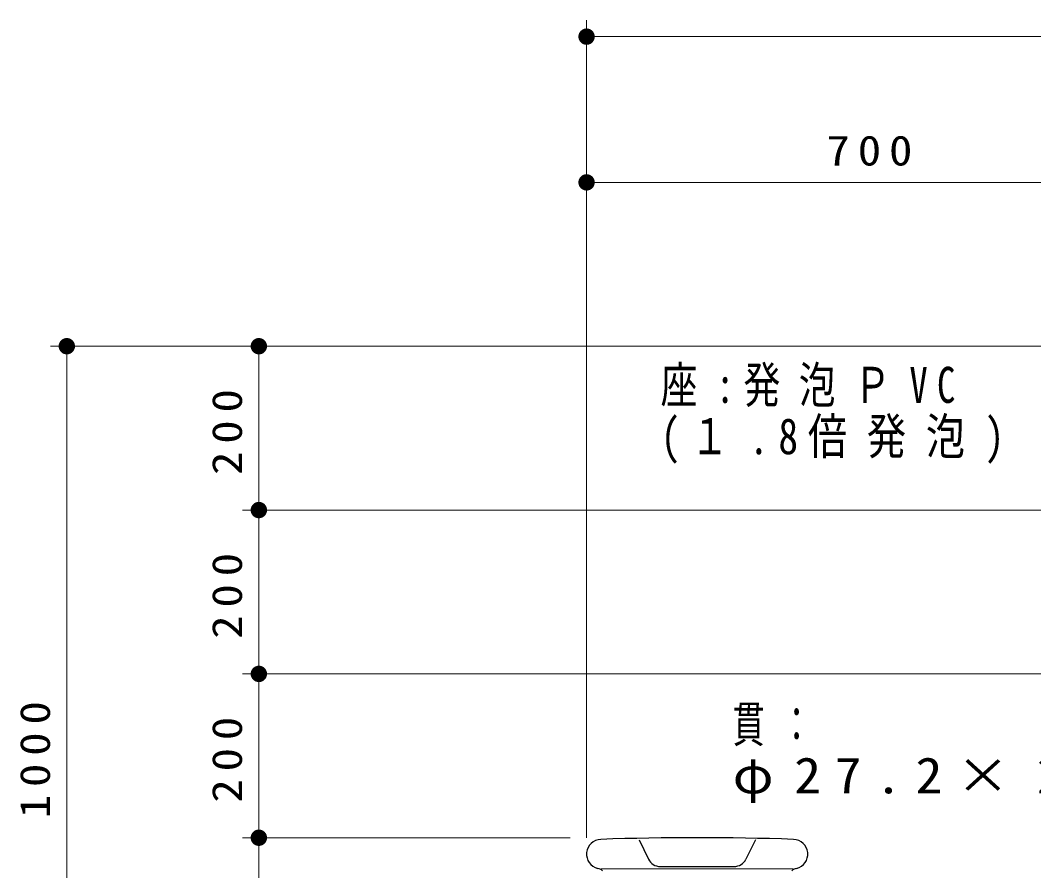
# Model space of a CAD drawing. Units: millimetres on the paper, with parts at other scales. Extents: x -385 to 0, y 0 to 267.
# Drawn here: x -187.8 to -126, y 94.5 to 146.4 of the extents above; entities that cross this region are included whole.
import ezdxf

# ---------------------------------------------------------------- set-up
doc = ezdxf.new("R2010")
doc.units = ezdxf.units.MM
doc.layers.add('LY_1', color=7, linetype='Continuous', lineweight=13)
doc.styles.add('ＭＳ ゴシック', font='')
doc.styles.get('ＭＳ ゴシック').set_extended_font_data('MS Gothic')

# ---------------------------------------------------------------- blocks, each defined once
blk = doc.blocks.new('filled_dot')
at = {"color": 0, "linetype": 'Continuous', "lineweight": -2, "const_width": 1.25}
blk.add_lwpolyline([(-0.625, 0, 1), (0.625, 0, 1)], format="xyb", close=True, dxfattribs=at)

msp = doc.modelspace()

# ---------------------------------------------------------------- linework, layer by layer
at = {"layer": 'LY_1'}
for p, q in [((-153.264, 96.545), (-153.264, 146.44)), ((-153.264, 145.44), (-65.514, 145.44)), ((-153.264, 96.545), (-153.264, 137.545)), ((-153.264, 136.545), (-118.264, 136.545)), ((-66.514, 126.545), (-185.984, 126.545)), ((-184.984, 76.545), (-184.984, 126.545)), ((-66.514, 126.545), (-174.264, 126.545)), ((-173.264, 116.545), (-173.264, 126.545)), ((-84.264, 116.545), (-174.264, 116.545)), ((-173.264, 106.545), (-173.264, 116.545)), ((-119.264, 106.545), (-174.264, 106.545)), ((-173.264, 96.545), (-173.264, 106.545)), ((-154.264, 96.545), (-174.264, 96.545)), ((-173.264, 76.545), (-173.264, 96.545))]:
    msp.add_line(p, q, dxfattribs=at)
at = {"layer": 'LY_1', "color": 150, "lineweight": 25}
for p, q in [((-150.064, 96.425), (-149.489, 95.236)), ((-142.964, 96.425), (-143.538, 95.236)), ((-148.764, 94.791), (-144.264, 94.791))]:
    msp.add_line(p, q, dxfattribs=at)
at = {"layer": 'LY_1', "color": 150}
msp.add_line((-152.364, 94.645), (-140.664, 94.645), dxfattribs=at)
at = {"layer": 'LY_1', "color": 150, "lineweight": 25}
for centre, radius, start, end in [((-146.514, -75.515), 172.06, 88.04135, 91.95865), ((-152.364, 95.545), 0.9, 91.95865, 256.38937), ((-140.664, 95.545), 0.9, 283.61063, 88.04135), ((-152.752, 93.942), 0.75, 51.76955, 76.38938), ((-140.275, 93.942), 0.75, 103.61062, 128.23045)]:
    msp.add_arc(centre, radius, start, end, dxfattribs=at)
for centre, major_axis, start_param, end_param in [((-148.764, 95.56), (0.8, 0), 3.576381, 4.712389), ((-144.264, 95.56), (-0.8, 0), 1.570796, 2.706804)]:
    msp.add_ellipse(centre, major_axis=major_axis, ratio=0.961266, start_param=start_param, end_param=end_param, dxfattribs=at)

# ---------------------------------------------------------------- block references
at = {"layer": 'LY_1', "xscale": 0.4, "yscale": 0.4}
for p in [(-153.264, 145.44), (-153.264, 136.545)]:
    msp.add_blockref('filled_dot', p, dxfattribs=at)
for p, rotation in [((-184.984, 126.545), 270), ((-173.264, 126.545), 270), ((-173.264, 116.545), 90), ((-173.264, 116.545), 270), ((-173.264, 106.545), 90), ((-173.264, 106.545), 270), ((-173.264, 96.545), 270), ((-173.264, 96.545), 90)]:
    msp.add_blockref('filled_dot', p, dxfattribs=dict(at, rotation=rotation))

# ---------------------------------------------------------------- texts
at = {"layer": 'LY_1', "style": 'ＭＳ ゴシック'}
for s, insert, char_height, attachment_point in [('\\T1.33;\\W1.15;700', (-135.764, 137.545), 1.833, 8), ('\\T1.5;\\W0.75;座:発泡ＰVC', (-148.744, 124.06), 2.199, 4), ('\\T1.5;\\W0.8;(１.8倍発泡)', (-148.744, 120.76), 2.199, 4), ('\\T1.5;\\W0.65;貫：', (-144.348, 103.354), 2.199, 4), ('\\T1.5;\\W1.1;φ27.2×2.3', (-144.348, 100.054), 2.199, 4)]:
    msp.add_mtext(s, dxfattribs=dict(at, insert=insert, char_height=char_height, attachment_point=attachment_point))
at = {"layer": 'LY_1', "char_height": 1.833, "attachment_point": 8, "rotation": 90, "style": 'ＭＳ ゴシック'}
for s, insert in [('\\T1.33;\\W1.15;200', (-174.264, 121.545)), ('\\T1.33;\\W1.15;200', (-174.264, 111.545)), ('\\T1.33;\\W1.15;1000', (-185.984, 101.545)), ('\\T1.33;\\W1.15;200', (-174.264, 101.545))]:
    msp.add_mtext(s, dxfattribs=dict(at, insert=insert))

doc.saveas('drawing.dxf')
